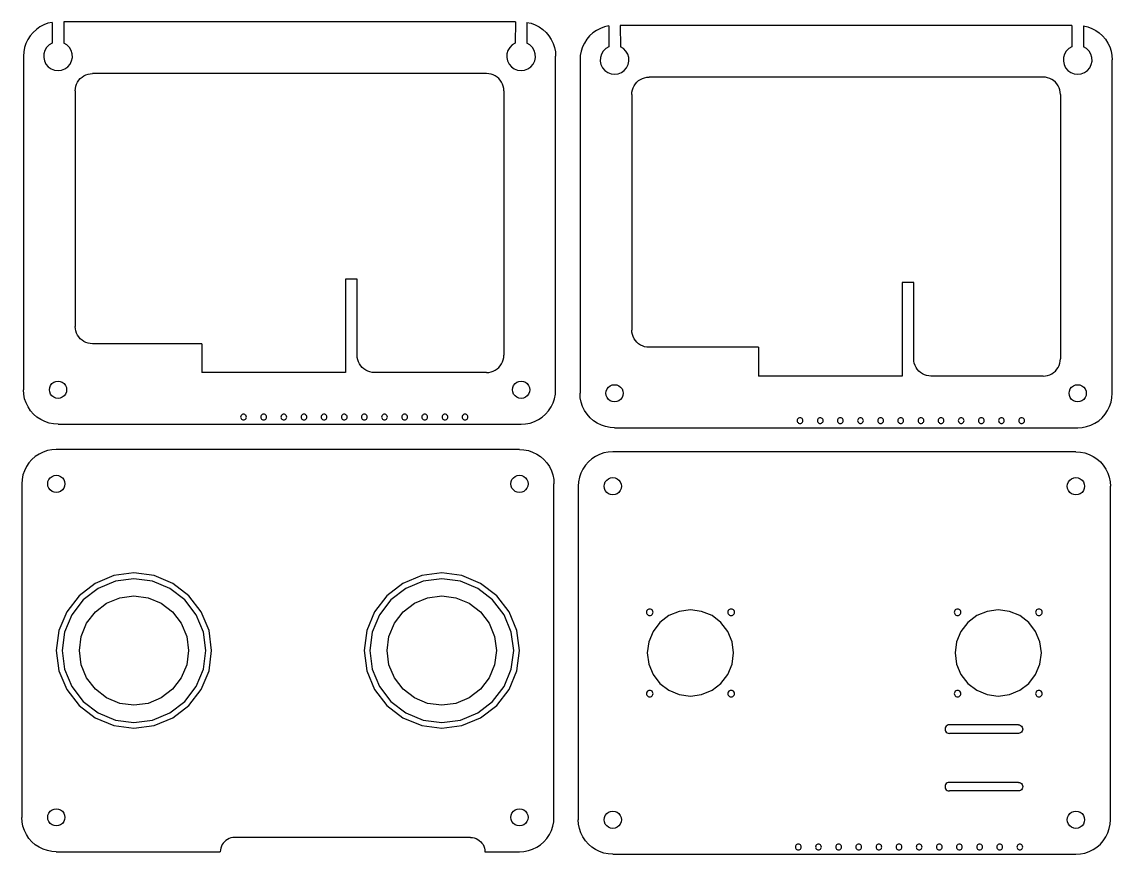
# Model space of a CAD drawing. Extents: x 5 to 385, y 3 to 589.
# Drawn here: x 5.7 to 384.8, y 2.8 to 292.4 of the extents above; entities that cross this region are included whole.
import ezdxf

# ---------------------------------------------------------------- set-up
doc = ezdxf.new("R2010")
doc.units = 0
doc.layers.add('Layer_1', color=7, linetype='CONTINUOUS')

msp = doc.modelspace()

# ---------------------------------------------------------------- linework, layer by layer
at = {"layer": 'Layer_1', "color": 7}
for points in [[(16.305359, 292.226445), (14.813135, 291.895978), (13.381104, 291.358488), (12.029083, 290.643203), (10.77906, 289.761743), (9.6513, 288.728437), (8.664139, 287.560063), (7.833612, 286.275612), (7.173239, 284.895947), (6.693708, 283.443488), (6.402851, 281.941829), (6.305352, 280.415371)], [(16.305359, 292.226445), (16.28869, 284.990602)], [(20.305356, 292.415371), (20.322025, 284.990602)], [(177.305347, 292.415371), (20.305356, 292.415371)], [(177.305347, 292.415371), (177.288678, 284.990602)], [(181.305371, 292.226445), (181.322039, 284.990602)], [(181.305371, 292.226445), (182.797594, 291.895978), (184.229598, 291.358488), (185.581619, 290.643203), (186.83167, 289.761743), (187.95943, 288.728437), (188.94659, 287.560063), (189.777117, 286.275612), (190.437491, 284.895947), (190.917021, 283.443488), (191.207878, 281.941829), (191.30535, 280.415371)], [(209.781919, 290.986215), (208.289695, 290.655748), (206.857664, 290.118258), (205.505643, 289.402973), (204.25562, 288.521513), (203.12786, 287.488207), (202.140699, 286.319833), (201.310172, 285.035382), (200.649799, 283.655717), (200.170268, 282.203258), (199.879411, 280.701599), (199.781912, 279.175141)], [(209.781919, 290.986215), (209.76525, 283.750372)], [(213.781916, 291.175141), (213.798585, 283.750372)], [(370.781907, 291.175141), (213.781916, 291.175141)], [(370.781907, 291.175141), (370.765238, 283.750372)], [(374.781931, 290.986215), (374.798599, 283.750372)], [(374.781931, 290.986215), (376.274154, 290.655748), (377.706158, 290.118258), (379.058179, 289.402973), (380.30823, 288.521513), (381.43599, 287.488207), (382.42315, 286.319833), (383.253677, 285.035382), (383.914051, 283.655717), (384.393581, 282.203258), (384.684438, 280.701599), (384.78191, 279.175141)], [(16.288611, 284.990602), (15.227817, 284.356023), (14.355115, 283.480598), (13.723846, 282.417831), (13.372611, 281.232672), (13.322843, 279.997565), (13.57761, 278.787991), (14.121329, 277.677881), (14.920768, 276.735083), (15.927057, 276.017221), (17.078736, 275.56817), (18.30537, 275.415374), (19.531979, 275.56817), (20.683657, 276.017221), (21.689947, 276.735083), (22.489385, 277.677881), (23.033104, 278.787991), (23.287871, 279.997565), (23.238103, 281.232672), (22.886869, 282.417831), (22.2556, 283.480598), (21.382898, 284.356023), (20.322104, 284.990602)], [(177.288599, 284.990602), (176.227805, 284.356023), (175.35513, 283.480598), (174.72386, 282.417831), (174.372599, 281.232672), (174.322858, 279.997565), (174.577599, 278.787991), (175.121317, 277.677881), (175.920756, 276.735083), (176.927072, 276.017221), (178.078724, 275.56817), (179.305359, 275.415374), (180.531993, 275.56817), (181.683645, 276.017221), (182.689962, 276.735083), (183.4894, 277.677881), (184.033119, 278.787991), (184.28786, 279.997565), (184.238118, 281.232672), (183.886857, 282.417831), (183.255588, 283.480598), (182.382913, 284.356023), (181.322119, 284.990602)], [(209.765171, 283.750372), (208.704377, 283.115793), (207.831675, 282.240368), (207.200406, 281.177601), (206.849171, 279.992442), (206.799403, 278.757335), (207.05417, 277.547761), (207.597889, 276.437651), (208.397328, 275.494853), (209.403617, 274.776991), (210.555296, 274.32794), (211.78193, 274.175144), (213.008539, 274.32794), (214.160217, 274.776991), (215.166507, 275.494853), (215.965945, 276.437651), (216.509664, 277.547761), (216.764431, 278.757335), (216.714663, 279.992442), (216.363429, 281.177601), (215.73216, 282.240368), (214.859458, 283.115793), (213.798664, 283.750372)], [(370.765159, 283.750372), (369.704365, 283.115793), (368.83169, 282.240368), (368.20042, 281.177601), (367.849159, 279.992442), (367.799418, 278.757335), (368.054159, 277.547761), (368.597877, 276.437651), (369.397316, 275.494853), (370.403632, 274.776991), (371.555284, 274.32794), (372.781919, 274.175144), (374.008553, 274.32794), (375.160205, 274.776991), (376.166522, 275.494853), (376.96596, 276.437651), (377.509679, 277.547761), (377.76442, 278.757335), (377.714678, 279.992442), (377.363417, 281.177601), (376.732148, 282.240368), (375.859473, 283.115793), (374.798679, 283.750372)], [(6.305352, 280.415371), (6.305352, 164.415362)], [(191.30535, 164.415362), (191.30535, 280.415371)], [(199.781912, 279.175141), (199.781912, 163.175132)], [(384.78191, 163.175132), (384.78191, 279.175141)], [(24.305353, 268.415372), (24.356682, 269.198531), (24.509797, 269.968285), (24.762077, 270.711474), (25.10921, 271.415371), (25.545244, 272.067942), (26.062716, 272.658013), (26.652789, 273.175493), (27.305358, 273.611524), (28.009255, 273.958649), (28.752443, 274.210927), (29.522196, 274.364041), (30.305362, 274.415373)], [(167.305367, 274.415373), (30.305362, 274.415373)], [(173.30535, 268.415372), (173.25402, 269.198531), (173.100906, 269.968285), (172.848626, 270.711474), (172.501519, 271.415371), (172.065486, 272.067942), (171.547987, 272.658013), (170.95794, 273.175493), (170.305371, 273.611524), (169.601448, 273.958649), (168.858286, 274.210927), (168.088507, 274.364041), (167.305367, 274.415373)], [(217.781913, 267.175142), (217.833242, 267.958301), (217.986357, 268.728055), (218.238637, 269.471244), (218.58577, 270.175141), (219.021804, 270.827712), (219.539276, 271.417783), (220.129349, 271.935263), (220.781918, 272.371294), (221.485815, 272.718419), (222.229003, 272.970697), (222.998756, 273.123811), (223.781922, 273.175143)], [(360.781927, 273.175143), (223.781922, 273.175143)], [(366.78191, 267.175142), (366.73058, 267.958301), (366.577466, 268.728055), (366.325186, 269.471244), (365.978079, 270.175141), (365.542046, 270.827712), (365.024547, 271.417783), (364.4345, 271.935263), (363.781931, 272.371294), (363.078008, 272.718419), (362.334846, 272.970697), (361.565067, 273.123811), (360.781927, 273.175143)], [(24.305353, 268.415372), (24.305353, 186.415373)], [(173.30535, 268.415372), (173.30535, 176.41538)], [(217.781913, 267.175142), (217.781913, 185.175143)], [(366.78191, 267.175142), (366.78191, 175.17515)], [(118.305354, 202.915374), (118.305354, 170.415371)], [(122.305352, 202.915374), (118.305354, 202.915374)], [(122.305352, 176.41538), (122.305352, 202.915374)], [(311.781914, 201.675144), (311.781914, 169.175141)], [(315.781912, 201.675144), (311.781914, 201.675144)], [(315.781912, 175.17515), (315.781912, 201.675144)], [(30.305362, 180.415377), (29.522196, 180.466706), (28.752443, 180.61982), (28.009255, 180.872101), (27.305358, 181.219234), (26.652789, 181.655241), (26.062716, 182.172739), (25.545244, 182.762813), (25.10921, 183.415381), (24.762077, 184.119279), (24.509797, 184.862459), (24.356682, 185.632217), (24.305353, 186.415373)], [(223.781922, 179.175147), (222.998756, 179.226476), (222.229003, 179.37959), (221.485815, 179.631871), (220.781918, 179.979004), (220.129349, 180.415011), (219.539276, 180.932509), (219.021804, 181.522583), (218.58577, 182.175151), (218.238637, 182.879049), (217.986357, 183.622229), (217.833242, 184.391987), (217.781913, 185.175143)], [(68.305349, 180.415377), (30.305362, 180.415377)], [(68.305349, 180.415377), (68.305349, 170.415371)], [(261.781909, 179.175147), (223.781922, 179.175147)], [(261.781909, 179.175147), (261.781909, 169.175141)], [(128.305361, 170.415371), (127.522194, 170.4667), (126.752442, 170.619814), (126.009254, 170.872094), (125.305356, 171.219228), (124.652788, 171.655261), (124.062714, 172.172733), (123.545242, 172.762807), (123.109209, 173.415375), (122.762075, 174.119273), (122.509795, 174.862461), (122.356681, 175.632213), (122.305352, 176.41538)], [(167.305367, 170.415371), (168.088507, 170.4667), (168.858286, 170.619814), (169.601448, 170.872094), (170.305371, 171.219228), (170.95794, 171.655261), (171.547987, 172.172733), (172.065486, 172.762807), (172.501519, 173.415375), (172.848626, 174.119273), (173.100906, 174.862461), (173.25402, 175.632213), (173.30535, 176.41538)], [(321.781921, 169.175141), (320.998754, 169.22647), (320.229002, 169.379584), (319.485814, 169.631864), (318.781916, 169.978998), (318.129348, 170.415031), (317.539274, 170.932503), (317.021802, 171.522577), (316.585769, 172.175145), (316.238635, 172.879043), (315.986355, 173.622231), (315.833241, 174.391983), (315.781912, 175.17515)], [(360.781927, 169.175141), (361.565067, 169.22647), (362.334846, 169.379584), (363.078008, 169.631864), (363.781931, 169.978998), (364.4345, 170.415031), (365.024547, 170.932503), (365.542046, 171.522577), (365.978079, 172.175145), (366.325186, 172.879043), (366.577466, 173.622231), (366.73058, 174.391983), (366.78191, 175.17515)], [(118.305354, 170.415371), (68.305349, 170.415371)], [(167.305367, 170.415371), (128.305361, 170.415371)], [(311.781914, 169.175141), (261.781909, 169.175141)], [(360.781927, 169.175141), (321.781921, 169.175141)], [(18.30537, 152.41537), (16.739037, 152.518028), (15.199533, 152.824257), (13.713156, 153.328817), (12.305361, 154.023057), (11.000225, 154.895124), (9.820077, 155.930095), (8.785133, 157.110242), (7.913066, 158.415379), (7.2188, 159.823174), (6.714239, 161.30955), (6.408011, 162.849055), (6.305352, 164.415362)], [(179.305359, 152.41537), (180.871666, 152.518028), (182.411197, 152.824257), (183.897573, 153.328817), (185.305368, 154.023057), (186.610504, 154.895124), (187.790652, 155.930095), (188.825596, 157.110242), (189.697663, 158.415379), (190.391903, 159.823174), (190.896463, 161.30955), (191.202692, 162.849055), (191.30535, 164.415362)], [(211.78193, 151.17514), (210.215597, 151.277798), (208.676093, 151.584027), (207.189716, 152.088587), (205.781921, 152.782827), (204.476785, 153.654894), (203.296637, 154.689865), (202.261693, 155.870012), (201.389626, 157.175149), (200.69536, 158.582944), (200.190799, 160.06932), (199.884571, 161.608825), (199.781912, 163.175132)], [(372.781919, 151.17514), (374.348226, 151.277798), (375.887757, 151.584027), (377.374133, 152.088587), (378.781928, 152.782827), (380.087064, 153.654894), (381.267212, 154.689865), (382.302156, 155.870012), (383.174223, 157.175149), (383.868463, 158.582944), (384.373023, 160.06932), (384.679252, 161.608825), (384.78191, 163.175132)], [(18.30537, 152.41537), (179.305359, 152.41537)], [(211.78193, 151.17514), (372.781919, 151.17514)], [(17.721536, 143.666161), (16.155229, 143.5635), (14.615698, 143.257271), (13.129322, 142.752716), (11.721527, 142.058466), (10.41639, 141.186401), (9.236243, 140.151444), (8.201299, 138.971299), (7.329232, 137.666163), (6.634992, 136.258362), (6.130431, 134.771991), (5.824203, 133.232476), (5.721544, 131.666161)], [(178.721524, 143.666161), (17.721536, 143.666161)], [(178.721524, 143.666161), (180.287858, 143.5635), (181.827362, 143.257271), (183.313738, 142.752716), (184.721533, 142.058466), (186.02667, 141.186401), (187.206817, 140.151444), (188.241762, 138.971299), (189.113828, 137.666163), (189.808095, 136.258362), (190.312655, 134.771991), (190.618884, 133.232476), (190.721542, 131.666161)], [(211.175522, 142.839341), (209.609189, 142.73668), (208.069685, 142.430452), (206.583308, 141.925897), (205.175513, 141.231646), (203.870377, 140.359582), (202.690229, 139.324624), (201.655259, 138.14448), (200.783218, 136.839343), (200.088952, 135.431543), (199.584391, 133.945172), (199.278163, 132.405657), (199.175504, 130.839342)], [(372.175511, 142.839341), (211.175522, 142.839341)], [(372.175511, 142.839341), (373.741817, 142.73668), (375.281348, 142.430452), (376.767698, 141.925897), (378.17552, 141.231646), (379.480656, 140.359582), (380.660777, 139.324624), (381.695748, 138.14448), (382.567815, 136.839343), (383.262055, 135.431543), (383.766615, 133.945172), (384.072844, 132.405657), (384.175502, 130.839342)], [(5.721544, 131.666161), (5.721544, 15.666152)], [(190.721542, 15.666152), (190.721542, 131.666161)], [(199.175504, 130.839342), (199.175504, 14.839332)], [(384.175502, 14.839332), (384.175502, 130.839342)], [(328.175514, 47.839342), (327.787291, 47.788233), (327.4255, 47.63838), (327.114853, 47.400004), (326.876463, 47.089344), (326.72663, 46.727571), (326.675512, 46.339342), (326.72663, 45.951114), (326.876463, 45.589344), (327.114853, 45.278683), (327.4255, 45.040304), (327.787291, 44.890455), (328.175514, 44.839343)], [(352.175498, 47.839342), (328.175514, 47.839342)], [(352.175498, 47.839342), (352.563748, 47.788233), (352.925512, 47.63838), (353.23616, 47.400004), (353.474549, 47.089344), (353.624409, 46.727571), (353.6755, 46.339342), (353.624409, 45.951114), (353.474549, 45.589344), (353.23616, 45.278683), (352.925512, 45.040304), (352.563748, 44.890455), (352.175498, 44.839343)], [(352.175498, 44.839343), (328.175514, 44.839343)], [(328.175514, 27.839343), (327.787291, 27.788225), (327.4255, 27.638392), (327.114853, 27.400002), (326.876463, 27.089355), (326.72663, 26.727564), (326.675512, 26.33934), (326.72663, 25.951117), (326.876463, 25.589353), (327.114853, 25.278679), (327.4255, 25.040316), (327.787291, 24.890456), (328.175514, 24.839338)], [(352.175498, 27.839343), (328.175514, 27.839343)], [(352.175498, 27.839343), (352.563748, 27.788225), (352.925512, 27.638392), (353.23616, 27.400002), (353.474549, 27.089355), (353.624409, 26.727564), (353.6755, 26.33934), (353.624409, 25.951117), (353.474549, 25.589353), (353.23616, 25.278679), (352.925512, 25.040316), (352.563748, 24.890456), (352.175498, 24.839338)], [(352.175498, 24.839338), (328.175514, 24.839338)], [(17.721536, 3.66616), (16.155229, 3.768818), (14.615698, 4.075047), (13.129322, 4.579607), (11.721527, 5.273847), (10.41639, 6.145914), (9.236243, 7.180885), (8.201299, 8.361032), (7.329232, 9.666169), (6.634992, 11.073964), (6.130431, 12.56034), (5.824203, 14.099845), (5.721544, 15.666152)], [(178.721524, 3.66616), (180.287858, 3.768818), (181.827362, 4.075047), (183.313738, 4.579607), (184.721533, 5.273847), (186.02667, 6.145914), (187.206817, 7.180885), (188.241762, 8.361032), (189.113828, 9.666169), (189.808095, 11.073964), (190.312655, 12.56034), (190.618884, 14.099845), (190.721542, 15.666152)], [(211.175522, 2.83934), (209.609189, 2.941998), (208.069685, 3.248227), (206.583308, 3.752788), (205.175513, 4.447028), (203.870377, 5.319094), (202.690229, 6.354065), (201.655259, 7.534213), (200.783218, 8.839349), (200.088952, 10.247144), (199.584391, 11.73352), (199.278163, 13.273025), (199.175504, 14.839332)], [(372.175511, 2.83934), (373.741817, 2.941998), (375.281348, 3.248227), (376.767698, 3.752788), (378.17552, 4.447028), (379.480656, 5.319094), (380.660777, 6.354065), (381.695748, 7.534213), (382.567815, 8.839349), (383.262055, 10.247144), (383.766615, 11.73352), (384.072844, 13.273025), (384.175502, 14.839332)], [(79.721533, 8.666176), (79.068912, 8.623393), (78.427429, 8.495785), (77.808119, 8.285573), (77.221538, 7.996278), (76.67774, 7.632925), (76.186012, 7.201707), (75.754767, 6.709979), (75.391415, 6.166155), (75.102146, 5.579574), (74.891908, 4.960263), (74.7643, 4.318807), (74.721543, 3.66616)], [(161.721543, 8.666176), (79.721533, 8.666176)], [(161.721543, 8.666176), (162.374164, 8.623393), (163.01562, 8.495785), (163.634956, 8.285573), (164.221538, 7.996278), (164.765336, 7.632925), (165.257064, 7.201707), (165.688308, 6.709979), (166.05166, 6.166155), (166.340929, 5.579574), (166.551167, 4.960263), (166.678749, 4.318807), (166.721532, 3.66616)], [(17.721536, 3.66616), (74.721543, 3.66616)], [(166.721532, 3.66616), (178.721524, 3.66616)], [(211.175522, 2.83934), (372.175511, 2.83934)]]:
    msp.add_lwpolyline(points, dxfattribs=at)
for points in [[(15.305366, 164.415362), (15.407574, 165.191834), (15.707294, 165.915364), (16.184047, 166.536685), (16.805368, 167.013438), (17.528898, 167.313158), (18.30537, 167.415366), (19.081817, 167.313158), (19.805373, 167.013438), (20.426694, 166.536685), (20.903446, 165.915364), (21.20314, 165.191834), (21.305349, 164.415362), (21.20314, 163.638915), (20.903446, 162.915386), (20.426694, 162.294065), (19.805373, 161.817286), (19.081817, 161.517592), (18.30537, 161.415383), (17.528898, 161.517592), (16.805368, 161.817286), (16.184047, 162.294065), (15.707294, 162.915386), (15.407574, 163.638915)], [(176.305354, 164.415362), (176.407589, 165.191834), (176.707283, 165.915364), (177.184035, 166.536685), (177.805356, 167.013438), (178.528912, 167.313158), (179.305359, 167.415366), (180.081805, 167.313158), (180.805361, 167.013438), (181.426682, 166.536685), (181.903435, 165.915364), (182.203128, 165.191834), (182.305363, 164.415362), (182.203128, 163.638915), (181.903435, 162.915386), (181.426682, 162.294065), (180.805361, 161.817286), (180.081805, 161.517592), (179.305359, 161.415383), (178.528912, 161.517592), (177.805356, 161.817286), (177.184035, 162.294065), (176.707283, 162.915386), (176.407589, 163.638915)], [(208.781926, 163.175132), (208.884134, 163.951604), (209.183854, 164.675134), (209.660607, 165.296455), (210.281928, 165.773208), (211.005458, 166.072928), (211.78193, 166.175136), (212.558377, 166.072928), (213.281933, 165.773208), (213.903254, 165.296455), (214.380006, 164.675134), (214.6797, 163.951604), (214.781909, 163.175132), (214.6797, 162.398685), (214.380006, 161.675156), (213.903254, 161.053835), (213.281933, 160.577056), (212.558377, 160.277362), (211.78193, 160.175153), (211.005458, 160.277362), (210.281928, 160.577056), (209.660607, 161.053835), (209.183854, 161.675156), (208.884134, 162.398685)], [(369.781914, 163.175132), (369.884149, 163.951604), (370.183843, 164.675134), (370.660595, 165.296455), (371.281916, 165.773208), (372.005472, 166.072928), (372.781919, 166.175136), (373.558365, 166.072928), (374.281921, 165.773208), (374.903242, 165.296455), (375.379995, 164.675134), (375.679688, 163.951604), (375.781923, 163.175132), (375.679688, 162.398685), (375.379995, 161.675156), (374.903242, 161.053835), (374.281921, 160.577056), (373.558365, 160.277362), (372.781919, 160.175153), (372.005472, 160.277362), (371.281916, 160.577056), (370.660595, 161.053835), (370.183843, 161.675156), (369.884149, 162.398685)], [(82.098263, 154.208266), (82.305353, 154.049357), (82.546547, 153.94945), (82.805362, 153.915372), (83.064178, 153.94945), (83.305372, 154.049357), (83.512461, 154.208266), (83.671397, 154.415382), (83.771277, 154.656549), (83.805355, 154.915365), (83.771277, 155.17418), (83.671397, 155.415374), (83.512461, 155.62249), (83.305372, 155.781399), (83.064178, 155.881306), (82.805362, 155.915384), (82.546547, 155.881306), (82.305353, 155.781399), (82.098263, 155.62249), (81.939328, 155.415374), (81.839422, 155.17418), (81.80537, 154.915365), (81.839422, 154.656549), (81.939328, 154.415382)], [(88.839423, 155.17418), (88.805371, 154.915365), (88.839423, 154.656549), (88.93933, 154.415382), (89.098265, 154.208266), (89.305355, 154.049357), (89.546549, 153.94945), (89.805364, 153.915372), (90.06418, 153.94945), (90.305347, 154.049357), (90.512463, 154.208266), (90.671372, 154.415382), (90.771279, 154.656549), (90.805357, 154.915365), (90.771279, 155.17418), (90.671372, 155.415374), (90.512463, 155.62249), (90.305347, 155.781399), (90.06418, 155.881306), (89.805364, 155.915384), (89.546549, 155.881306), (89.305355, 155.781399), (89.098265, 155.62249), (88.93933, 155.415374)], [(97.064181, 155.881306), (96.805366, 155.915384), (96.546551, 155.881306), (96.305356, 155.781399), (96.098241, 155.62249), (95.939332, 155.415374), (95.839425, 155.17418), (95.805347, 154.915365), (95.839425, 154.656549), (95.939332, 154.415382), (96.098241, 154.208266), (96.305356, 154.049357), (96.546551, 153.94945), (96.805366, 153.915372), (97.064181, 153.94945), (97.305349, 154.049357), (97.512465, 154.208266), (97.671374, 154.415382), (97.77128, 154.656549), (97.805359, 154.915365), (97.77128, 155.17418), (97.671374, 155.415374), (97.512465, 155.62249), (97.305349, 155.781399)], [(104.064183, 153.94945), (104.305351, 154.049357), (104.512467, 154.208266), (104.671375, 154.415382), (104.771282, 154.656549), (104.80536, 154.915365), (104.771282, 155.17418), (104.671375, 155.415374), (104.512467, 155.62249), (104.305351, 155.781399), (104.064183, 155.881306), (103.805368, 155.915384), (103.546552, 155.881306), (103.305358, 155.781399), (103.098242, 155.62249), (102.939334, 155.415374), (102.839427, 155.17418), (102.805349, 154.915365), (102.839427, 154.656549), (102.939334, 154.415382), (103.098242, 154.208266), (103.305358, 154.049357), (103.546552, 153.94945), (103.805368, 153.915372)], [(110.30536, 155.781399), (110.098244, 155.62249), (109.939335, 155.415374), (109.839429, 155.17418), (109.80535, 154.915365), (109.839429, 154.656549), (109.939335, 154.415382), (110.098244, 154.208266), (110.30536, 154.049357), (110.546528, 153.94945), (110.80537, 153.915372), (111.064185, 153.94945), (111.305353, 154.049357), (111.512468, 154.208266), (111.671377, 154.415382), (111.771284, 154.656549), (111.805362, 154.915365), (111.771284, 155.17418), (111.671377, 155.415374), (111.512468, 155.62249), (111.305353, 155.781399), (111.064185, 155.881306), (110.80537, 155.915384), (110.546528, 155.881306)], [(116.805352, 154.915365), (116.83943, 154.656549), (116.939337, 154.415382), (117.098246, 154.208266), (117.305362, 154.049357), (117.546529, 153.94945), (117.805371, 153.915372), (118.064187, 153.94945), (118.305354, 154.049357), (118.51247, 154.208266), (118.671379, 154.415382), (118.771286, 154.656549), (118.805364, 154.915365), (118.771286, 155.17418), (118.671379, 155.415374), (118.51247, 155.62249), (118.305354, 155.781399), (118.064187, 155.881306), (117.805371, 155.915384), (117.546529, 155.881306), (117.305362, 155.781399), (117.098246, 155.62249), (116.939337, 155.415374), (116.83943, 155.17418)], [(123.939339, 154.415382), (124.098248, 154.208266), (124.305364, 154.049357), (124.546531, 153.94945), (124.805347, 153.915372), (125.064189, 153.94945), (125.305356, 154.049357), (125.512472, 154.208266), (125.671381, 154.415382), (125.771287, 154.656549), (125.805366, 154.915365), (125.771287, 155.17418), (125.671381, 155.415374), (125.512472, 155.62249), (125.305356, 155.781399), (125.064189, 155.881306), (124.805347, 155.915384), (124.546531, 155.881306), (124.305364, 155.781399), (124.098248, 155.62249), (123.939339, 155.415374), (123.839432, 155.17418), (123.805354, 154.915365), (123.839432, 154.656549)], [(132.06419, 155.881306), (131.805348, 155.915384), (131.546533, 155.881306), (131.305365, 155.781399), (131.098249, 155.62249), (130.939341, 155.415374), (130.839434, 155.17418), (130.805356, 154.915365), (130.839434, 154.656549), (130.939341, 154.415382), (131.098249, 154.208266), (131.305365, 154.049357), (131.546533, 153.94945), (131.805348, 153.915372), (132.06419, 153.94945), (132.305358, 154.049357), (132.512474, 154.208266), (132.671383, 154.415382), (132.771289, 154.656549), (132.805368, 154.915365), (132.771289, 155.17418), (132.671383, 155.415374), (132.512474, 155.62249), (132.305358, 155.781399)], [(137.939343, 154.415382), (138.098251, 154.208266), (138.305367, 154.049357), (138.546535, 153.94945), (138.80535, 153.915372), (139.064166, 153.94945), (139.30536, 154.049357), (139.512476, 154.208266), (139.671384, 154.415382), (139.771291, 154.656549), (139.805369, 154.915365), (139.771291, 155.17418), (139.671384, 155.415374), (139.512476, 155.62249), (139.30536, 155.781399), (139.064166, 155.881306), (138.80535, 155.915384), (138.546535, 155.881306), (138.305367, 155.781399), (138.098251, 155.62249), (137.939343, 155.415374), (137.839436, 155.17418), (137.805358, 154.915365), (137.839436, 154.656549)], [(146.671386, 154.415382), (146.771293, 154.656549), (146.805371, 154.915365), (146.771293, 155.17418), (146.671386, 155.415374), (146.512477, 155.62249), (146.305362, 155.781399), (146.064167, 155.881306), (145.805352, 155.915384), (145.546537, 155.881306), (145.305369, 155.781399), (145.098253, 155.62249), (144.939344, 155.415374), (144.839438, 155.17418), (144.805359, 154.915365), (144.839438, 154.656549), (144.939344, 154.415382), (145.098253, 154.208266), (145.305369, 154.049357), (145.546537, 153.94945), (145.805352, 153.915372), (146.064167, 153.94945), (146.305362, 154.049357), (146.512477, 154.208266)], [(153.305363, 154.049357), (153.512453, 154.208266), (153.671388, 154.415382), (153.771295, 154.656549), (153.805346, 154.915365), (153.771295, 155.17418), (153.671388, 155.415374), (153.512453, 155.62249), (153.305363, 155.781399), (153.064169, 155.881306), (152.805354, 155.915384), (152.546538, 155.881306), (152.305371, 155.781399), (152.098255, 155.62249), (151.939346, 155.415374), (151.839439, 155.17418), (151.805361, 154.915365), (151.839439, 154.656549), (151.939346, 154.415382), (152.098255, 154.208266), (152.305371, 154.049357), (152.546538, 153.94945), (152.805354, 153.915372), (153.064169, 153.94945)], [(159.805356, 155.915384), (159.54654, 155.881306), (159.305346, 155.781399), (159.098257, 155.62249), (158.939321, 155.415374), (158.839441, 155.17418), (158.805363, 154.915365), (158.839441, 154.656549), (158.939321, 154.415382), (159.098257, 154.208266), (159.305346, 154.049357), (159.54654, 153.94945), (159.805356, 153.915372), (160.064171, 153.94945), (160.305365, 154.049357), (160.512455, 154.208266), (160.67139, 154.415382), (160.771296, 154.656549), (160.805348, 154.915365), (160.771296, 155.17418), (160.67139, 155.415374), (160.512455, 155.62249), (160.305365, 155.781399), (160.064171, 155.881306)], [(275.574823, 152.968036), (275.781913, 152.809127), (276.023107, 152.70922), (276.281922, 152.675142), (276.540738, 152.70922), (276.781932, 152.809127), (276.989021, 152.968036), (277.147957, 153.175152), (277.247837, 153.416319), (277.281915, 153.675135), (277.247837, 153.93395), (277.147957, 154.175144), (276.989021, 154.38226), (276.781932, 154.541169), (276.540738, 154.641076), (276.281922, 154.675154), (276.023107, 154.641076), (275.781913, 154.541169), (275.574823, 154.38226), (275.415888, 154.175144), (275.315982, 153.93395), (275.28193, 153.675135), (275.315982, 153.416319), (275.415888, 153.175152)], [(282.315983, 153.93395), (282.281931, 153.675135), (282.315983, 153.416319), (282.41589, 153.175152), (282.574825, 152.968036), (282.781915, 152.809127), (283.023109, 152.70922), (283.281924, 152.675142), (283.54074, 152.70922), (283.781907, 152.809127), (283.989023, 152.968036), (284.147932, 153.175152), (284.247839, 153.416319), (284.281917, 153.675135), (284.247839, 153.93395), (284.147932, 154.175144), (283.989023, 154.38226), (283.781907, 154.541169), (283.54074, 154.641076), (283.281924, 154.675154), (283.023109, 154.641076), (282.781915, 154.541169), (282.574825, 154.38226), (282.41589, 154.175144)], [(290.540741, 154.641076), (290.281926, 154.675154), (290.023111, 154.641076), (289.781916, 154.541169), (289.574801, 154.38226), (289.415892, 154.175144), (289.315985, 153.93395), (289.281907, 153.675135), (289.315985, 153.416319), (289.415892, 153.175152), (289.574801, 152.968036), (289.781916, 152.809127), (290.023111, 152.70922), (290.281926, 152.675142), (290.540741, 152.70922), (290.781909, 152.809127), (290.989025, 152.968036), (291.147934, 153.175152), (291.24784, 153.416319), (291.281919, 153.675135), (291.24784, 153.93395), (291.147934, 154.175144), (290.989025, 154.38226), (290.781909, 154.541169)], [(297.540743, 152.70922), (297.781911, 152.809127), (297.989027, 152.968036), (298.147935, 153.175152), (298.247842, 153.416319), (298.28192, 153.675135), (298.247842, 153.93395), (298.147935, 154.175144), (297.989027, 154.38226), (297.781911, 154.541169), (297.540743, 154.641076), (297.281928, 154.675154), (297.023112, 154.641076), (296.781918, 154.541169), (296.574802, 154.38226), (296.415894, 154.175144), (296.315987, 153.93395), (296.281909, 153.675135), (296.315987, 153.416319), (296.415894, 153.175152), (296.574802, 152.968036), (296.781918, 152.809127), (297.023112, 152.70922), (297.281928, 152.675142)], [(303.78192, 154.541169), (303.574804, 154.38226), (303.415895, 154.175144), (303.315989, 153.93395), (303.28191, 153.675135), (303.315989, 153.416319), (303.415895, 153.175152), (303.574804, 152.968036), (303.78192, 152.809127), (304.023088, 152.70922), (304.28193, 152.675142), (304.540745, 152.70922), (304.781913, 152.809127), (304.989028, 152.968036), (305.147937, 153.175152), (305.247844, 153.416319), (305.281922, 153.675135), (305.247844, 153.93395), (305.147937, 154.175144), (304.989028, 154.38226), (304.781913, 154.541169), (304.540745, 154.641076), (304.28193, 154.675154), (304.023088, 154.641076)], [(310.281912, 153.675135), (310.31599, 153.416319), (310.415897, 153.175152), (310.574806, 152.968036), (310.781922, 152.809127), (311.023089, 152.70922), (311.281931, 152.675142), (311.540747, 152.70922), (311.781914, 152.809127), (311.98903, 152.968036), (312.147939, 153.175152), (312.247846, 153.416319), (312.281924, 153.675135), (312.247846, 153.93395), (312.147939, 154.175144), (311.98903, 154.38226), (311.781914, 154.541169), (311.540747, 154.641076), (311.281931, 154.675154), (311.023089, 154.641076), (310.781922, 154.541169), (310.574806, 154.38226), (310.415897, 154.175144), (310.31599, 153.93395)], [(317.415899, 153.175152), (317.574808, 152.968036), (317.781924, 152.809127), (318.023091, 152.70922), (318.281907, 152.675142), (318.540749, 152.70922), (318.781916, 152.809127), (318.989032, 152.968036), (319.147941, 153.175152), (319.247847, 153.416319), (319.281926, 153.675135), (319.247847, 153.93395), (319.147941, 154.175144), (318.989032, 154.38226), (318.781916, 154.541169), (318.540749, 154.641076), (318.281907, 154.675154), (318.023091, 154.641076), (317.781924, 154.541169), (317.574808, 154.38226), (317.415899, 154.175144), (317.315992, 153.93395), (317.281914, 153.675135), (317.315992, 153.416319)], [(325.54075, 154.641076), (325.281908, 154.675154), (325.023093, 154.641076), (324.781925, 154.541169), (324.574809, 154.38226), (324.415901, 154.175144), (324.315994, 153.93395), (324.281916, 153.675135), (324.315994, 153.416319), (324.415901, 153.175152), (324.574809, 152.968036), (324.781925, 152.809127), (325.023093, 152.70922), (325.281908, 152.675142), (325.54075, 152.70922), (325.781918, 152.809127), (325.989034, 152.968036), (326.147943, 153.175152), (326.247849, 153.416319), (326.281928, 153.675135), (326.247849, 153.93395), (326.147943, 154.175144), (325.989034, 154.38226), (325.781918, 154.541169)], [(331.415903, 153.175152), (331.574811, 152.968036), (331.781927, 152.809127), (332.023095, 152.70922), (332.28191, 152.675142), (332.540726, 152.70922), (332.78192, 152.809127), (332.989036, 152.968036), (333.147944, 153.175152), (333.247851, 153.416319), (333.281929, 153.675135), (333.247851, 153.93395), (333.147944, 154.175144), (332.989036, 154.38226), (332.78192, 154.541169), (332.540726, 154.641076), (332.28191, 154.675154), (332.023095, 154.641076), (331.781927, 154.541169), (331.574811, 154.38226), (331.415903, 154.175144), (331.315996, 153.93395), (331.281918, 153.675135), (331.315996, 153.416319)], [(340.147946, 153.175152), (340.247853, 153.416319), (340.281931, 153.675135), (340.247853, 153.93395), (340.147946, 154.175144), (339.989037, 154.38226), (339.781922, 154.541169), (339.540727, 154.641076), (339.281912, 154.675154), (339.023097, 154.641076), (338.781929, 154.541169), (338.574813, 154.38226), (338.415904, 154.175144), (338.315998, 153.93395), (338.281919, 153.675135), (338.315998, 153.416319), (338.415904, 153.175152), (338.574813, 152.968036), (338.781929, 152.809127), (339.023097, 152.70922), (339.281912, 152.675142), (339.540727, 152.70922), (339.781922, 152.809127), (339.989037, 152.968036)], [(346.781923, 152.809127), (346.989013, 152.968036), (347.147948, 153.175152), (347.247855, 153.416319), (347.281906, 153.675135), (347.247855, 153.93395), (347.147948, 154.175144), (346.989013, 154.38226), (346.781923, 154.541169), (346.540729, 154.641076), (346.281914, 154.675154), (346.023098, 154.641076), (345.781931, 154.541169), (345.574815, 154.38226), (345.415906, 154.175144), (345.315999, 153.93395), (345.281921, 153.675135), (345.315999, 153.416319), (345.415906, 153.175152), (345.574815, 152.968036), (345.781931, 152.809127), (346.023098, 152.70922), (346.281914, 152.675142), (346.540729, 152.70922)], [(353.281916, 154.675154), (353.0231, 154.641076), (352.781906, 154.541169), (352.574817, 154.38226), (352.415881, 154.175144), (352.316001, 153.93395), (352.281923, 153.675135), (352.316001, 153.416319), (352.415881, 153.175152), (352.574817, 152.968036), (352.781906, 152.809127), (353.0231, 152.70922), (353.281916, 152.675142), (353.540731, 152.70922), (353.781925, 152.809127), (353.989015, 152.968036), (354.14795, 153.175152), (354.247856, 153.416319), (354.281908, 153.675135), (354.247856, 153.93395), (354.14795, 154.175144), (353.989015, 154.38226), (353.781925, 154.541169), (353.540731, 154.641076)], [(20.721541, 131.666161), (20.619306, 130.889705), (20.319612, 130.166162), (19.842859, 129.544841), (19.221538, 129.068085), (18.497982, 128.768384), (17.721536, 128.666162), (16.94509, 128.768384), (16.221534, 129.068085), (15.600213, 129.544841), (15.12346, 130.166162), (14.823766, 130.889705), (14.721531, 131.666161), (14.823766, 132.442618), (15.12346, 133.166161), (15.600213, 133.787482), (16.221534, 134.264237), (16.94509, 134.563939), (17.721536, 134.666163), (18.497982, 134.563939), (19.221538, 134.264237), (19.842859, 133.787482), (20.319612, 133.166161), (20.619306, 132.442618)], [(175.721546, 131.666161), (175.823755, 132.442618), (176.123448, 133.166161), (176.600201, 133.787482), (177.221522, 134.264237), (177.945078, 134.563939), (178.721524, 134.666163), (179.497997, 134.563939), (180.221526, 134.264237), (180.842848, 133.787482), (181.3196, 133.166161), (181.61932, 132.442618), (181.721529, 131.666161), (181.61932, 130.889705), (181.3196, 130.166162), (180.842848, 129.544841), (180.221526, 129.068085), (179.497997, 128.768384), (178.721524, 128.666162), (177.945078, 128.768384), (177.221522, 129.068085), (176.600201, 129.544841), (176.123448, 130.166162), (175.823755, 130.889705)], [(214.073292, 130.062885), (213.773598, 129.339342), (213.296819, 128.718021), (212.675498, 128.241266), (211.951969, 127.941564), (211.175522, 127.839343), (210.39905, 127.941564), (209.67552, 128.241266), (209.054199, 128.718021), (208.577446, 129.339342), (208.277726, 130.062885), (208.175518, 130.839342), (208.277726, 131.615799), (208.577446, 132.339341), (209.054199, 132.960662), (209.67552, 133.437418), (210.39905, 133.737119), (211.175522, 133.839344), (211.951969, 133.737119), (212.675498, 133.437418), (213.296819, 132.960662), (213.773598, 132.339341), (214.073292, 131.615799), (214.1755, 130.839342)], [(372.175511, 133.839344), (372.951957, 133.737119), (373.675513, 133.437418), (374.296834, 132.960662), (374.773587, 132.339341), (375.07328, 131.615799), (375.175515, 130.839342), (375.07328, 130.062885), (374.773587, 129.339342), (374.296834, 128.718021), (373.675513, 128.241266), (372.951957, 127.941564), (372.175511, 127.839343), (371.399064, 127.941564), (370.675508, 128.241266), (370.054187, 128.718021), (369.577435, 129.339342), (369.277741, 130.062885), (369.175506, 130.839342), (369.277741, 131.615799), (369.577435, 132.339341), (370.054187, 132.960662), (370.675508, 133.437418), (371.399064, 133.737119)], [(17.721536, 73.666162), (18.641545, 66.678048), (21.33884, 60.166162), (25.629641, 54.574281), (31.22153, 50.283478), (37.733428, 47.586167), (44.721524, 46.666163), (51.709646, 47.586167), (58.221544, 50.283478), (63.813407, 54.574281), (68.104208, 60.166162), (70.801529, 66.678048), (71.721538, 73.666162), (70.801529, 80.654276), (68.104208, 87.166164), (63.813407, 92.758045), (58.221544, 97.048849), (51.709646, 99.746159), (44.721524, 100.666163), (37.733428, 99.746159), (31.22153, 97.048849), (25.629641, 92.758045), (21.33884, 87.166164), (18.641545, 80.654276)], [(19.721548, 73.666162), (20.5734, 67.195686), (23.070908, 61.166163), (27.043865, 55.988495), (32.221523, 52.015527), (38.251059, 49.518017), (44.721524, 48.666162), (51.192015, 49.518017), (57.221525, 52.015527), (62.399209, 55.988495), (66.372166, 61.166163), (68.869674, 67.195686), (69.721527, 73.666162), (68.869674, 80.13664), (66.372166, 86.166163), (62.399209, 91.343831), (57.221525, 95.316799), (51.192015, 97.814309), (44.721524, 98.666162), (38.251059, 97.814309), (32.221523, 95.316799), (27.043865, 91.343831), (23.070908, 86.166163), (20.5734, 80.13664)], [(158.709658, 99.746159), (151.721536, 100.666163), (144.733414, 99.746159), (138.221542, 97.048849), (132.629653, 92.758045), (128.338852, 87.166164), (125.641531, 80.654276), (124.721522, 73.666162), (125.641531, 66.678048), (128.338852, 60.166162), (132.629653, 54.574281), (138.221542, 50.283478), (144.733414, 47.586167), (151.721536, 46.666163), (158.709658, 47.586167), (165.22153, 50.283478), (170.81342, 54.574281), (175.10422, 60.166162), (177.801542, 66.678048), (178.721524, 73.666162), (177.801542, 80.654276), (175.10422, 87.166164), (170.81342, 92.758045), (165.22153, 97.048849)], [(126.721534, 73.666162), (127.573386, 67.195686), (130.070894, 61.166163), (134.043877, 55.988495), (139.221535, 52.015527), (145.251045, 49.518017), (151.721536, 48.666162), (158.192001, 49.518017), (164.221538, 52.015527), (169.399195, 55.988495), (173.372178, 61.166163), (175.869686, 67.195686), (176.721539, 73.666162), (175.869686, 80.13664), (173.372178, 86.166163), (169.399195, 91.343831), (164.221538, 95.316799), (158.192001, 97.814309), (151.721536, 98.666162), (145.251045, 97.814309), (139.221535, 95.316799), (134.043877, 91.343831), (130.070894, 86.166163), (127.573386, 80.13664)], [(25.721531, 73.666162), (26.368939, 78.583723), (28.26706, 83.166164), (31.286512, 87.101193), (35.221527, 90.120647), (39.803978, 92.018754), (44.721524, 92.666163), (49.639096, 92.018754), (54.221547, 90.120647), (58.156563, 87.101193), (61.176014, 83.166164), (63.074135, 78.583723), (63.721544, 73.666162), (63.074135, 68.7486), (61.176014, 64.166162), (58.156563, 60.231134), (54.221547, 57.21168), (49.639096, 55.313572), (44.721524, 54.666163), (39.803978, 55.313572), (35.221527, 57.21168), (31.286512, 60.231134), (28.26706, 64.166162), (26.368939, 68.7486)], [(151.721536, 92.666163), (156.639108, 92.018754), (161.221533, 90.120647), (165.156575, 87.101193), (168.176026, 83.166164), (170.074121, 78.583723), (170.72153, 73.666162), (170.074121, 68.7486), (168.176026, 64.166162), (165.156575, 60.231134), (161.221533, 57.21168), (156.639108, 55.313572), (151.721536, 54.666163), (146.803964, 55.313572), (142.221539, 57.21168), (138.286497, 60.231134), (135.267046, 64.166162), (133.368952, 68.7486), (132.721543, 73.666162), (133.368952, 78.583723), (135.267046, 83.166164), (138.286497, 87.101193), (142.221539, 90.120647), (146.803964, 92.018754)], [(223.450522, 87.985272), (223.212344, 87.802516), (223.02957, 87.564344), (222.914688, 87.286986), (222.875503, 86.989343), (222.914688, 86.6917), (223.02957, 86.414343), (223.212344, 86.17617), (223.450522, 85.993415), (223.727858, 85.878527), (224.025515, 85.839342), (224.323144, 85.878527), (224.600507, 85.993415), (224.838685, 86.17617), (225.021433, 86.414343), (225.136315, 86.6917), (225.1755, 86.989343), (225.136315, 87.286986), (225.021433, 87.564344), (224.838685, 87.802516), (224.600507, 87.985272), (224.323144, 88.100157), (224.025515, 88.139344), (223.727858, 88.100157)], [(223.68661, 76.721629), (223.175514, 72.839342), (223.68661, 68.957058), (225.18513, 65.339344), (227.56892, 62.232741), (230.675499, 59.848962), (234.293226, 58.350457), (238.17551, 57.839343), (242.057795, 58.350457), (245.675522, 59.848962), (248.7821, 62.232741), (251.16589, 65.339344), (252.664385, 68.957058), (253.175507, 72.839342), (252.664385, 76.721629), (251.16589, 80.339343), (248.7821, 83.445945), (245.675522, 85.829725), (242.057795, 87.328229), (238.17551, 87.839344), (234.293226, 87.328229), (230.675499, 85.829725), (227.56892, 83.445945), (225.18513, 80.339343)], [(251.329588, 86.414343), (251.512336, 86.17617), (251.750514, 85.993415), (252.027876, 85.878527), (252.325506, 85.839342), (252.623163, 85.878527), (252.900499, 85.993415), (253.138677, 86.17617), (253.321451, 86.414343), (253.436333, 86.6917), (253.475518, 86.989343), (253.436333, 87.286986), (253.321451, 87.564344), (253.138677, 87.802516), (252.900499, 87.985272), (252.623163, 88.100157), (252.325506, 88.139344), (252.027876, 88.100157), (251.750514, 87.985272), (251.512336, 87.802516), (251.329588, 87.564344), (251.214706, 87.286986), (251.175521, 86.989343), (251.214706, 86.6917)], [(330.21233, 87.802516), (330.029582, 87.564344), (329.9147, 87.286986), (329.875515, 86.989343), (329.9147, 86.6917), (330.029582, 86.414343), (330.21233, 86.17617), (330.450508, 85.993415), (330.72787, 85.878527), (331.0255, 85.839342), (331.323157, 85.878527), (331.600519, 85.993415), (331.838671, 86.17617), (332.021445, 86.414343), (332.136327, 86.6917), (332.175512, 86.989343), (332.136327, 87.286986), (332.021445, 87.564344), (331.838671, 87.802516), (331.600519, 87.985272), (331.323157, 88.100157), (331.0255, 88.139344), (330.72787, 88.100157), (330.450508, 87.985272)], [(330.1755, 72.839342), (330.686622, 68.957058), (332.185116, 65.339344), (334.568906, 62.232741), (337.675511, 59.848962), (341.293212, 58.350457), (345.175496, 57.839343), (349.057807, 58.350457), (352.675508, 59.848962), (355.782113, 62.232741), (358.165903, 65.339344), (359.664397, 68.957058), (360.175519, 72.839342), (359.664397, 76.721629), (358.165903, 80.339343), (355.782113, 83.445945), (352.675508, 85.829725), (349.057807, 87.328229), (345.175496, 87.839344), (341.293212, 87.328229), (337.675511, 85.829725), (334.568906, 83.445945), (332.185116, 80.339343), (330.686622, 76.721629)], [(358.7505, 85.993415), (359.027862, 85.878527), (359.325518, 85.839342), (359.623148, 85.878527), (359.900511, 85.993415), (360.138689, 86.17617), (360.321437, 86.414343), (360.436319, 86.6917), (360.475503, 86.989343), (360.436319, 87.286986), (360.321437, 87.564344), (360.138689, 87.802516), (359.900511, 87.985272), (359.623148, 88.100157), (359.325518, 88.139344), (359.027862, 88.100157), (358.7505, 87.985272), (358.512348, 87.802516), (358.329574, 87.564344), (358.214692, 87.286986), (358.175507, 86.989343), (358.214692, 86.6917), (358.329574, 86.414343), (358.512348, 86.17617)], [(223.450522, 57.693415), (223.727858, 57.578527), (224.025515, 57.539343), (224.323144, 57.578527), (224.600507, 57.693415), (224.838685, 57.876171), (225.021433, 58.114343), (225.136315, 58.391701), (225.1755, 58.689344), (225.136315, 58.986984), (225.021433, 59.264344), (224.838685, 59.502517), (224.600507, 59.685272), (224.323144, 59.800157), (224.025515, 59.839344), (223.727858, 59.800157), (223.450522, 59.685272), (223.212344, 59.502517), (223.02957, 59.264344), (222.914688, 58.986984), (222.875503, 58.689344), (222.914688, 58.391701), (223.02957, 58.114343), (223.212344, 57.876171)], [(251.512336, 57.876171), (251.750514, 57.693415), (252.027876, 57.578527), (252.325506, 57.539343), (252.623163, 57.578527), (252.900499, 57.693415), (253.138677, 57.876171), (253.321451, 58.114343), (253.436333, 58.391701), (253.475518, 58.689344), (253.436333, 58.986984), (253.321451, 59.264344), (253.138677, 59.502517), (252.900499, 59.685272), (252.623163, 59.800157), (252.325506, 59.839344), (252.027876, 59.800157), (251.750514, 59.685272), (251.512336, 59.502517), (251.329588, 59.264344), (251.214706, 58.986984), (251.175521, 58.689344), (251.214706, 58.391701), (251.329588, 58.114343)], [(330.21233, 57.876171), (330.450508, 57.693415), (330.72787, 57.578527), (331.0255, 57.539343), (331.323157, 57.578527), (331.600519, 57.693415), (331.838671, 57.876171), (332.021445, 58.114343), (332.136327, 58.391701), (332.175512, 58.689344), (332.136327, 58.986984), (332.021445, 59.264344), (331.838671, 59.502517), (331.600519, 59.685272), (331.323157, 59.800157), (331.0255, 59.839344), (330.72787, 59.800157), (330.450508, 59.685272), (330.21233, 59.502517), (330.029582, 59.264344), (329.9147, 58.986984), (329.875515, 58.689344), (329.9147, 58.391701), (330.029582, 58.114343)], [(358.175507, 58.689344), (358.214692, 58.391701), (358.329574, 58.114343), (358.512348, 57.876171), (358.7505, 57.693415), (359.027862, 57.578527), (359.325518, 57.539343), (359.623148, 57.578527), (359.900511, 57.693415), (360.138689, 57.876171), (360.321437, 58.114343), (360.436319, 58.391701), (360.475503, 58.689344), (360.436319, 58.986984), (360.321437, 59.264344), (360.138689, 59.502517), (359.900511, 59.685272), (359.623148, 59.800157), (359.325518, 59.839344), (359.027862, 59.800157), (358.7505, 59.685272), (358.512348, 59.502517), (358.329574, 59.264344), (358.214692, 58.986984)], [(14.721531, 15.666152), (14.823766, 16.442624), (15.12346, 17.166154), (15.600213, 17.787475), (16.221534, 18.264228), (16.94509, 18.563948), (17.721536, 18.666156), (18.497982, 18.563948), (19.221538, 18.264228), (19.842859, 17.787475), (20.319612, 17.166154), (20.619306, 16.442624), (20.721541, 15.666152), (20.619306, 14.889705), (20.319612, 14.166176), (19.842859, 13.544855), (19.221538, 13.068075), (18.497982, 12.768382), (17.721536, 12.666173), (16.94509, 12.768382), (16.221534, 13.068075), (15.600213, 13.544855), (15.12346, 14.166176), (14.823766, 14.889705)], [(175.721546, 15.666152), (175.823755, 16.442624), (176.123448, 17.166154), (176.600201, 17.787475), (177.221522, 18.264228), (177.945078, 18.563948), (178.721524, 18.666156), (179.497997, 18.563948), (180.221526, 18.264228), (180.842848, 17.787475), (181.3196, 17.166154), (181.61932, 16.442624), (181.721529, 15.666152), (181.61932, 14.889705), (181.3196, 14.166176), (180.842848, 13.544855), (180.221526, 13.068075), (179.497997, 12.768382), (178.721524, 12.666173), (177.945078, 12.768382), (177.221522, 13.068075), (176.600201, 13.544855), (176.123448, 14.166176), (175.823755, 14.889705)], [(208.175518, 14.839332), (208.277726, 15.615805), (208.577446, 16.339334), (209.054199, 16.960655), (209.67552, 17.437408), (210.39905, 17.737128), (211.175522, 17.839336), (211.951969, 17.737128), (212.675498, 17.437408), (213.296819, 16.960655), (213.773598, 16.339334), (214.073292, 15.615805), (214.1755, 14.839332), (214.073292, 14.062886), (213.773598, 13.339356), (213.296819, 12.718035), (212.675498, 12.241256), (211.951969, 11.941562), (211.175522, 11.839354), (210.39905, 11.941562), (209.67552, 12.241256), (209.054199, 12.718035), (208.577446, 13.339356), (208.277726, 14.062886)], [(370.675508, 17.437408), (371.399064, 17.737128), (372.175511, 17.839336), (372.951957, 17.737128), (373.675513, 17.437408), (374.296834, 16.960655), (374.773587, 16.339334), (375.07328, 15.615805), (375.175515, 14.839332), (375.07328, 14.062886), (374.773587, 13.339356), (374.296834, 12.718035), (373.675513, 12.241256), (372.951957, 11.941562), (372.175511, 11.839354), (371.399064, 11.941562), (370.675508, 12.241256), (370.054187, 12.718035), (369.577435, 13.339356), (369.277741, 14.062886), (369.175506, 14.839332), (369.277741, 15.615805), (369.577435, 16.339334), (370.054187, 16.960655)], [(274.968415, 4.632236), (275.175505, 4.473327), (275.416699, 4.373421), (275.675514, 4.339342), (275.93433, 4.373421), (276.175497, 4.473327), (276.382613, 4.632236), (276.541522, 4.839352), (276.641429, 5.08052), (276.675507, 5.339335), (276.641429, 5.59815), (276.541522, 5.839345), (276.382613, 6.04646), (276.175497, 6.205369), (275.93433, 6.305276), (275.675514, 6.339354), (275.416699, 6.305276), (275.175505, 6.205369), (274.968415, 6.04646), (274.80948, 5.839345), (274.709573, 5.59815), (274.675522, 5.339335), (274.709573, 5.08052), (274.80948, 4.839352)], [(281.709575, 5.59815), (281.675497, 5.339335), (281.709575, 5.08052), (281.809482, 4.839352), (281.968391, 4.632236), (282.175507, 4.473327), (282.416701, 4.373421), (282.675516, 4.339342), (282.934332, 4.373421), (283.175499, 4.473327), (283.382615, 4.632236), (283.541524, 4.839352), (283.64143, 5.08052), (283.675509, 5.339335), (283.64143, 5.59815), (283.541524, 5.839345), (283.382615, 6.04646), (283.175499, 6.205369), (282.934332, 6.305276), (282.675516, 6.339354), (282.416701, 6.305276), (282.175507, 6.205369), (281.968391, 6.04646), (281.809482, 5.839345)], [(289.934333, 6.305276), (289.675518, 6.339354), (289.416702, 6.305276), (289.175508, 6.205369), (288.968392, 6.04646), (288.809484, 5.839345), (288.709577, 5.59815), (288.675499, 5.339335), (288.709577, 5.08052), (288.809484, 4.839352), (288.968392, 4.632236), (289.175508, 4.473327), (289.416702, 4.373421), (289.675518, 4.339342), (289.934333, 4.373421), (290.175501, 4.473327), (290.382617, 4.632236), (290.541526, 4.839352), (290.641432, 5.08052), (290.675511, 5.339335), (290.641432, 5.59815), (290.541526, 5.839345), (290.382617, 6.04646), (290.175501, 6.205369)], [(296.934335, 4.373421), (297.175503, 4.473327), (297.382619, 4.632236), (297.541527, 4.839352), (297.641434, 5.08052), (297.675512, 5.339335), (297.641434, 5.59815), (297.541527, 5.839345), (297.382619, 6.04646), (297.175503, 6.205369), (296.934335, 6.305276), (296.67552, 6.339354), (296.416678, 6.305276), (296.17551, 6.205369), (295.968394, 6.04646), (295.809486, 5.839345), (295.709579, 5.59815), (295.675501, 5.339335), (295.709579, 5.08052), (295.809486, 4.839352), (295.968394, 4.632236), (296.17551, 4.473327), (296.416678, 4.373421), (296.67552, 4.339342)], [(303.175512, 6.205369), (302.968396, 6.04646), (302.809487, 5.839345), (302.709581, 5.59815), (302.675502, 5.339335), (302.709581, 5.08052), (302.809487, 4.839352), (302.968396, 4.632236), (303.175512, 4.473327), (303.41668, 4.373421), (303.675521, 4.339342), (303.934337, 4.373421), (304.175505, 4.473327), (304.38262, 4.632236), (304.541529, 4.839352), (304.641436, 5.08052), (304.675514, 5.339335), (304.641436, 5.59815), (304.541529, 5.839345), (304.38262, 6.04646), (304.175505, 6.205369), (303.934337, 6.305276), (303.675521, 6.339354), (303.41668, 6.305276)], [(309.675504, 5.339335), (309.709582, 5.08052), (309.809489, 4.839352), (309.968398, 4.632236), (310.175514, 4.473327), (310.416681, 4.373421), (310.675497, 4.339342), (310.934339, 4.373421), (311.175506, 4.473327), (311.382622, 4.632236), (311.541531, 4.839352), (311.641438, 5.08052), (311.675516, 5.339335), (311.641438, 5.59815), (311.541531, 5.839345), (311.382622, 6.04646), (311.175506, 6.205369), (310.934339, 6.305276), (310.675497, 6.339354), (310.416681, 6.305276), (310.175514, 6.205369), (309.968398, 6.04646), (309.809489, 5.839345), (309.709582, 5.59815)], [(316.809491, 4.839352), (316.9684, 4.632236), (317.175515, 4.473327), (317.416683, 4.373421), (317.675499, 4.339342), (317.93434, 4.373421), (318.175508, 4.473327), (318.382624, 4.632236), (318.541533, 4.839352), (318.641439, 5.08052), (318.675518, 5.339335), (318.641439, 5.59815), (318.541533, 5.839345), (318.382624, 6.04646), (318.175508, 6.205369), (317.93434, 6.305276), (317.675499, 6.339354), (317.416683, 6.305276), (317.175515, 6.205369), (316.9684, 6.04646), (316.809491, 5.839345), (316.709584, 5.59815), (316.675506, 5.339335), (316.709584, 5.08052)], [(324.934316, 6.305276), (324.6755, 6.339354), (324.416685, 6.305276), (324.175517, 6.205369), (323.968401, 6.04646), (323.809493, 5.839345), (323.709586, 5.59815), (323.675508, 5.339335), (323.709586, 5.08052), (323.809493, 4.839352), (323.968401, 4.632236), (324.175517, 4.473327), (324.416685, 4.373421), (324.6755, 4.339342), (324.934316, 4.373421), (325.17551, 4.473327), (325.382626, 4.632236), (325.541535, 4.839352), (325.641441, 5.08052), (325.67552, 5.339335), (325.641441, 5.59815), (325.541535, 5.839345), (325.382626, 6.04646), (325.17551, 6.205369)], [(330.809494, 4.839352), (330.968403, 4.632236), (331.175519, 4.473327), (331.416687, 4.373421), (331.675502, 4.339342), (331.934318, 4.373421), (332.175512, 4.473327), (332.382628, 4.632236), (332.541536, 4.839352), (332.641443, 5.08052), (332.675521, 5.339335), (332.641443, 5.59815), (332.541536, 5.839345), (332.382628, 6.04646), (332.175512, 6.205369), (331.934318, 6.305276), (331.675502, 6.339354), (331.416687, 6.305276), (331.175519, 6.205369), (330.968403, 6.04646), (330.809494, 5.839345), (330.709588, 5.59815), (330.675509, 5.339335), (330.709588, 5.08052)], [(339.541538, 4.839352), (339.641445, 5.08052), (339.675497, 5.339335), (339.641445, 5.59815), (339.541538, 5.839345), (339.382603, 6.04646), (339.175514, 6.205369), (338.934319, 6.305276), (338.675504, 6.339354), (338.416689, 6.305276), (338.175521, 6.205369), (337.968405, 6.04646), (337.809496, 5.839345), (337.70959, 5.59815), (337.675511, 5.339335), (337.70959, 5.08052), (337.809496, 4.839352), (337.968405, 4.632236), (338.175521, 4.473327), (338.416689, 4.373421), (338.675504, 4.339342), (338.934319, 4.373421), (339.175514, 4.473327), (339.382603, 4.632236)], [(346.175515, 4.473327), (346.382605, 4.632236), (346.54154, 4.839352), (346.641447, 5.08052), (346.675498, 5.339335), (346.641447, 5.59815), (346.54154, 5.839345), (346.382605, 6.04646), (346.175515, 6.205369), (345.934321, 6.305276), (345.675506, 6.339354), (345.41669, 6.305276), (345.175496, 6.205369), (344.968407, 6.04646), (344.809472, 5.839345), (344.709591, 5.59815), (344.675513, 5.339335), (344.709591, 5.08052), (344.809472, 4.839352), (344.968407, 4.632236), (345.175496, 4.473327), (345.41669, 4.373421), (345.675506, 4.339342), (345.934321, 4.373421)], [(352.675508, 6.339354), (352.416692, 6.305276), (352.175498, 6.205369), (351.968409, 6.04646), (351.809473, 5.839345), (351.709593, 5.59815), (351.675515, 5.339335), (351.709593, 5.08052), (351.809473, 4.839352), (351.968409, 4.632236), (352.175498, 4.473327), (352.416692, 4.373421), (352.675508, 4.339342), (352.934323, 4.373421), (353.175517, 4.473327), (353.382606, 4.632236), (353.541542, 4.839352), (353.641422, 5.08052), (353.6755, 5.339335), (353.641422, 5.59815), (353.541542, 5.839345), (353.382606, 6.04646), (353.175517, 6.205369), (352.934323, 6.305276)]]:
    msp.add_lwpolyline(points, close=True, dxfattribs=at)

doc.saveas('drawing.dxf')
